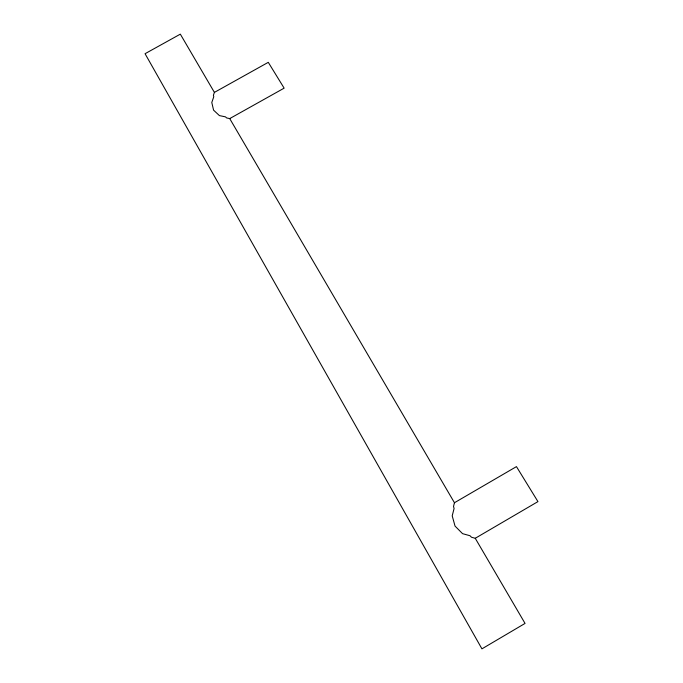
<?xml version="1.0" encoding="UTF-8"?>
<svg xmlns="http://www.w3.org/2000/svg" width="683" height="683" viewBox="0 0 683 683"><rect width="100%" height="100%" fill="white"/><g stroke="black" fill="none" stroke-linecap="round" stroke-linejoin="round"><path stroke-width="1.02" d="M229.727 118.594L454.451 502.739L453.512 506.445L454.084 508.476L452.214 515.861L455.04 526.089L462.562 533.662L469.981 535.72L471.501 537.239L475.248 538.281L525.048 623.417L481.933 648.85L145.052 53.709L180.329 34.15L214.402 92.393L213.412 95.253L213.77 96.781L211.79 102.476L213.574 110.151L219.414 115.598L225.492 116.861L226.662 117.954L229.727 118.594L284.137 88.15L268.282 62.332L214.402 92.393M475.248 538.281L537.948 501.612L516.459 466.617L454.451 502.739"/></g></svg>
